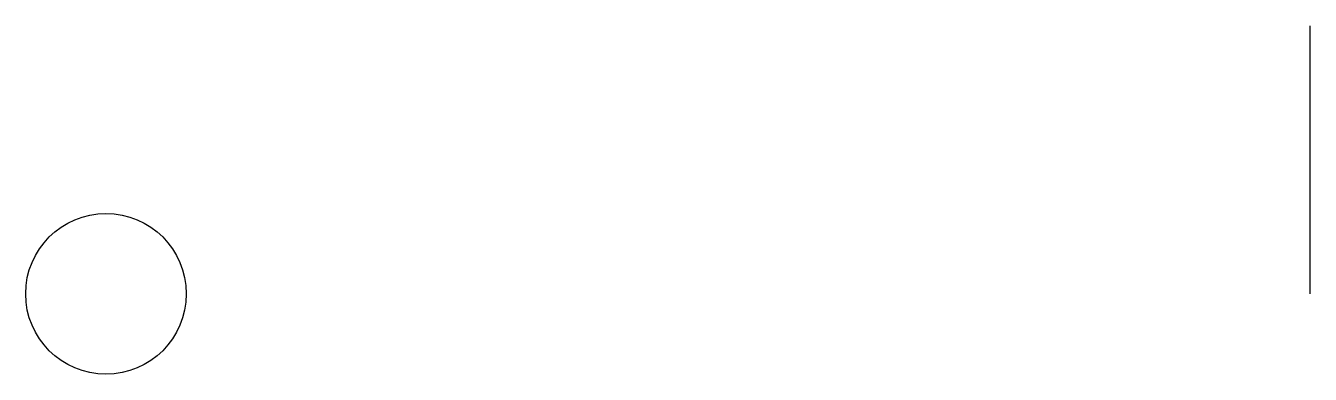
# Model space of a CAD drawing. Header units: metres. Extents: x -48 to 0, y -3 to 10.
import ezdxf

# ---------------------------------------------------------------- set-up
doc = ezdxf.new("R2010")
doc.units = ezdxf.units.M

msp = doc.modelspace()

# ---------------------------------------------------------------- linework, layer by layer
msp.add_line((0, 0), (0, 10))
msp.add_circle((-45, 0), 3)

doc.saveas('drawing.dxf')
